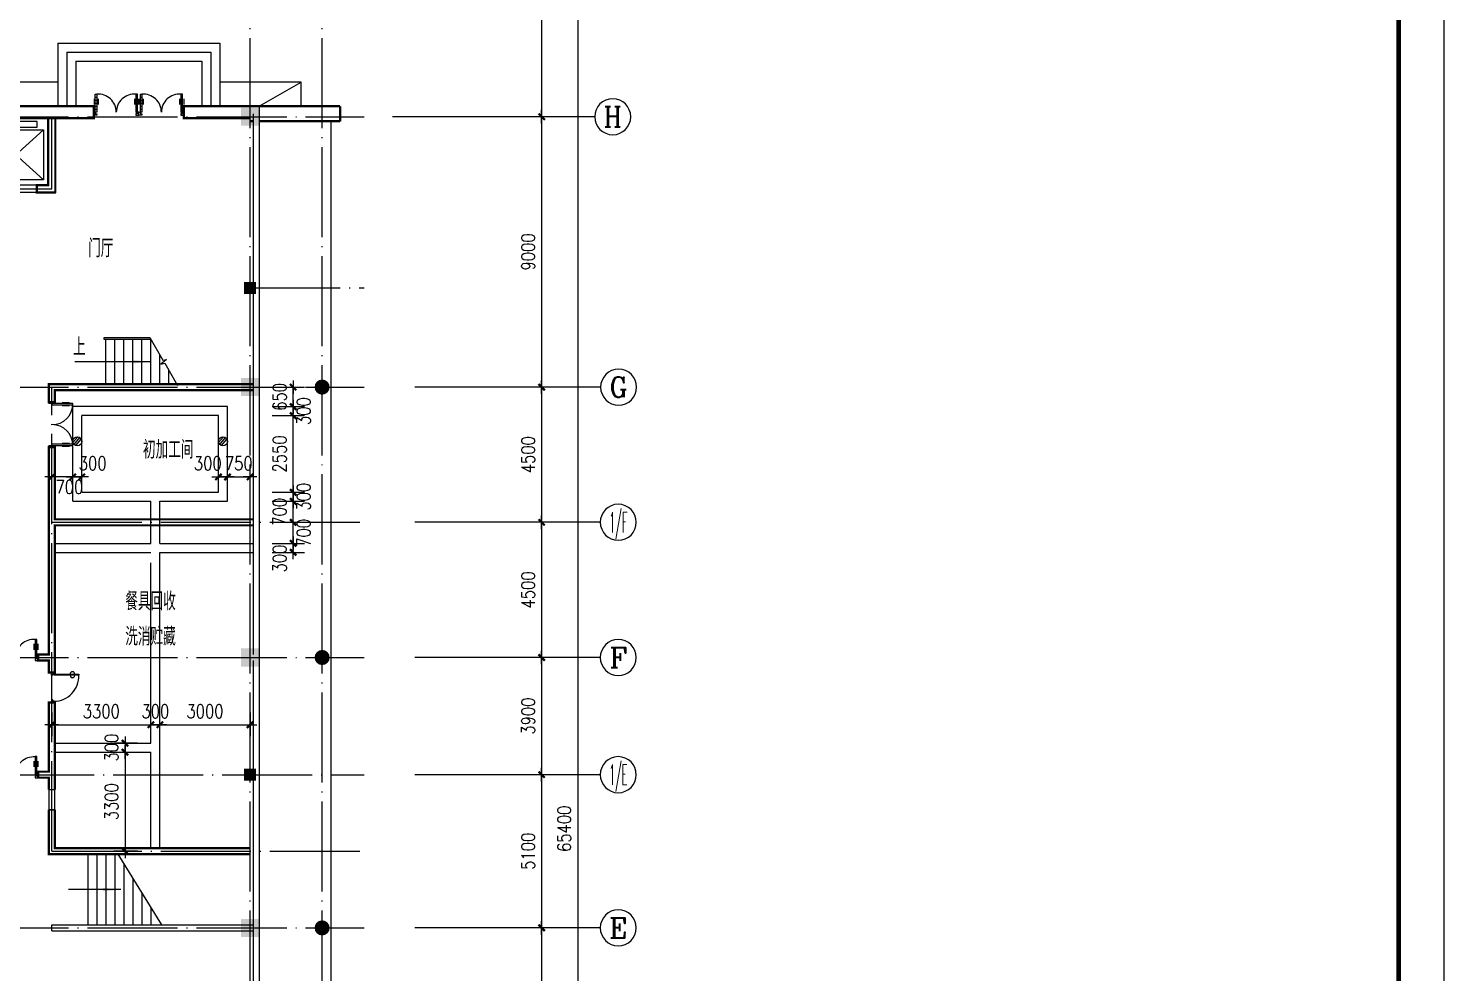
# Model space of a CAD drawing. Extents: x -55219 to 470149, y 494712 to 780039.
# Drawn here: x 23823 to 70931, y 730790 to 762224 of the extents above; entities that cross this region are included whole.
import ezdxf
from ezdxf.enums import TextEntityAlignment as Align

# ---------------------------------------------------------------- set-up
doc = ezdxf.new("R2010")
doc.units = 0
doc.header["$LTSCALE"] = 1500
doc.header["$MEASUREMENT"] = 0
for name, pattern in [('DASHED', [5.25, 4, -1.25]), ('DOTE', [2.42, 2, -0.2, 0.02, -0.2]), ('GPL3', [2, 1, 1])]:
    doc.linetypes.add(name, pattern=pattern)
doc.layers.get('0').update_dxf_attribs({"linetype": 'CONTINUOUS'})
doc.layers.get('DEFPOINTS').update_dxf_attribs({"linetype": 'CONTINUOUS'})
for name, color, linetype in [('AXIS', 3, 'CONTINUOUS'), ('AXIS_TEXT', 7, 'CONTINUOUS'), ('COLUMN', 7, 'CONTINUOUS'), ('DOTE', 1, 'DOTE'), ('JPXPP', 6, 'DASHED'), ('LVTRY', 6, 'CONTINUOUS'), ('MC', 4, 'CONTINUOUS'), ('PUB_DIM', 3, 'CONTINUOUS'), ('PUB_TEXT', 7, 'CONTINUOUS'), ('PUB_TITLE', 4, 'CONTINUOUS'), ('PUB_WALL', 255, 'CONTINUOUS'), ('STAIR', 2, 'CONTINUOUS'), ('WALL', 255, 'CONTINUOUS'), ('WINDOW', 2, 'CONTINUOUS')]:
    doc.layers.add(name, color=color, linetype=linetype)
doc.styles.add('_HZTXT', font='txt.shx', dxfattribs={"width": 0.8, "bigfont": 'hztxt.shx'})
doc.styles.add('COMPLEX', font='COMPLEX')
doc.styles.add('DIM_FONT', font='SIMPLEX.shx', dxfattribs={"width": 0.8})
doc.styles.add('GPSXW', font='txt.shx', dxfattribs={"width": 0.8, "bigfont": 'hztxt.shx'})
doc.dimstyles.new('AXIS150', dxfattribs={"dimscale": 1.5, "dimtxt": 300, "dimasz": 1, "dimexe": 250, "dimexo": 300, "dimgap": 150, "dimtad": 1, "dimdec": 0, "dimzin": 0, "dimdsep": 46, "dimtxsty": 'DIM_FONT', "dimblk": '_DIMX', "dimcen": 0.09, "dimse1": 1, "dimse2": 1, "dimclrt": 7, "dimadec": 0, "dimazin": 0, "dimtfac": 1, "dimtdec": 0, "dimtix": 1, "dimtmove": 2, "dimatfit": 3, "dimldrblk": '_DIMX', "dimfxl": 1, "dimtolj": 1, "dimtzin": 0, "dimarcsym": 0})
doc.dimstyles.new('DIMA150', dxfattribs={"dimscale": 1.5, "dimtxt": 300, "dimasz": 1, "dimexe": 250, "dimexo": 300, "dimgap": 150, "dimtad": 1, "dimdec": 0, "dimzin": 0, "dimdsep": 46, "dimtxsty": 'DIM_FONT', "dimblk": '_DIMX', "dimcen": 0.09, "dimse1": 1, "dimclrt": 7, "dimadec": 0, "dimazin": 0, "dimtfac": 1, "dimtdec": 0, "dimtix": 1, "dimtmove": 2, "dimatfit": 3, "dimldrblk": '_DIMX', "dimfxl": 1, "dimtolj": 1, "dimtzin": 0, "dimarcsym": 0})
doc.dimstyles.new('DIMB150', dxfattribs={"dimscale": 1.5, "dimtxt": 300, "dimasz": 1, "dimexe": 250, "dimexo": 300, "dimgap": 150, "dimtad": 1, "dimdec": 0, "dimzin": 0, "dimdsep": 46, "dimtxsty": 'DIM_FONT', "dimblk": '_DIMX', "dimcen": 0.09, "dimse2": 1, "dimclrt": 7, "dimadec": 0, "dimazin": 0, "dimtfac": 1, "dimtdec": 0, "dimtix": 1, "dimtmove": 2, "dimatfit": 3, "dimldrblk": '_DIMX', "dimfxl": 1, "dimtolj": 1, "dimtzin": 0, "dimarcsym": 0})
doc.dimstyles.new('DIMN150', dxfattribs={"dimscale": 1.5, "dimtxt": 300, "dimasz": 1, "dimexe": 250, "dimexo": 300, "dimgap": 150, "dimtad": 1, "dimdec": 0, "dimzin": 0, "dimdsep": 46, "dimtxsty": 'DIM_FONT', "dimblk": '_DIMX', "dimcen": 0.09, "dimclrt": 7, "dimadec": 0, "dimazin": 0, "dimtfac": 1, "dimtdec": 0, "dimtix": 1, "dimtmove": 2, "dimatfit": 3, "dimldrblk": '_DIMX', "dimfxl": 1, "dimtolj": 1, "dimtzin": 0, "dimarcsym": 0})

# ---------------------------------------------------------------- blocks, each defined once
blk = doc.blocks.new('M_A21OEG')
for p, q in [((-0.467, 0), (-0.467, 0.4)), ((-0.467, 0), (-0.467, 0.4)), ((-0.467, 0.4), (-0.433, 0.4)), ((-0.467, 0), (-0.467, 0.4)), ((-0.467, 0.333), (-0.433, 0.333)), ((-0.433, 0.4), (-0.433, 0)), ((-0.433, 0.4), (-0.433, 0)), ((0.433, 0.4), (0.433, 0)), ((0.467, 0.4), (0.433, 0.4)), ((0.467, 0.333), (0.433, 0.333)), ((0.467, 0), (0.467, 0.4)), ((-0.5, 0), (-0.467, 0)), ((-0.5, -0.067), (-0.5, 0)), ((-0.5, -0.067), (-0.5, 0)), ((-0.495, 0.3), (-0.495, 0.172)), ((-0.467, 0.267), (-0.433, 0.267)), ((-0.467, 0.2), (-0.433, 0.2)), ((-0.467, 0.133), (-0.433, 0.133)), ((-0.467, 0.067), (-0.433, 0.067)), ((-0.467, 0), (-0.467, -0.033)), ((-0.433, 0), (-0.467, 0)), ((-0.433, 0), (-0.467, 0)), ((-0.467, 0), (-0.467, -0.033)), ((-0.433, 0), (-0.467, 0)), ((-0.405, 0.3), (-0.405, 0.172)), ((0.405, 0.3), (0.405, 0.172)), ((0.467, 0.267), (0.433, 0.267)), ((0.467, 0.2), (0.433, 0.2)), ((0.467, 0.133), (0.433, 0.133)), ((0.467, 0.067), (0.433, 0.067)), ((0.433, 0), (0.467, 0)), ((0.467, 0), (0.467, -0.033)), ((0.5, 0), (0.467, 0)), ((0.495, 0.3), (0.495, 0.172)), ((0.5, -0.067), (0.5, 0)), ((-0.433, -0.067), (-0.5, -0.067)), ((-0.467, -0.033), (-0.433, -0.033)), ((-0.433, -0.033), (-0.433, -0.067)), ((0.467, -0.033), (0.433, -0.033)), ((0.433, -0.033), (0.433, -0.067)), ((0.433, -0.067), (0.5, -0.067))]:
    blk.add_line(p, q)
for centre, start, end in [((-0.4, 0.001), 359.8007, 94.7805), ((0.4, 0.001), 85.2195, 180.1993)]:
    blk.add_arc(centre, 0.4, start, end)
blk = doc.blocks.new('_FZH')
blk.add_solid([(0.5, 0.5), (0.5, -0.5), (-0.5, 0.5), (-0.5, -0.5)])
blk = doc.blocks.new('_YZH')
for points in [[(-0.466, 0.193), (0.5, 0), (-0.5, 0), (-0.466, -0.193)], [(-0.193, 0.466), (0.5, 0), (-0.357, 0.357), (-0.466, 0.193)], [(0.193, 0.466), (0.5, 0), (0, 0.505), (-0.193, 0.466)], [(0.466, 0.193), (0.5, 0), (0.357, 0.357), (0.193, 0.466)], [(-0.466, -0.193), (0.5, 0), (-0.357, -0.357), (-0.193, -0.466)], [(-0.193, -0.466), (0.5, 0), (0, -0.505), (0.193, -0.466)], [(0.193, -0.466), (0.5, 0), (0.357, -0.357), (0.466, -0.193)]]:
    blk.add_solid(points)
blk = doc.blocks.new('M_A20TUI')
for p, q in [((-0.483, 0.396), (-0.483, 0.235)), ((-0.467, 0.471), (-0.467, -0.062)), ((-0.433, 0.47), (-0.433, 0.004)), ((-0.417, 0.396), (-0.417, 0.235)), ((0.417, 0.396), (0.417, 0.235)), ((0.433, 0.47), (0.433, 0.004)), ((0.467, 0.471), (0.467, -0.062)), ((0.483, 0.396), (0.483, 0.235)), ((-0.5, 0.004), (-0.433, 0.004)), ((-0.5, 0.004), (-0.5, -0.062)), ((0.5, 0.004), (0.433, 0.004)), ((0.5, 0.004), (0.5, -0.062)), ((-0.5, -0.062), (-0.467, -0.062)), ((0.5, -0.062), (0.467, -0.062))]:
    blk.add_line(p, q)
for centre, start, end in [((-0.467, 0.004), 0, 90), ((0.467, 0.004), 90, 180)]:
    blk.add_arc(centre, 0.467, start, end)
blk = doc.blocks.new('_ARROW')
blk.add_solid([(0, 0), (-1, 0.1), (-1, -0.1)])
blk = doc.blocks.new('_DIMX')
blk.add_line((-150, 0), (150, 0))
at = {"const_width": 50}
blk.add_lwpolyline([(-70, -70), (70, 70)], dxfattribs=at)
blk = doc.blocks.new('*D989')
at = {"color": 0, "linetype": 'ByBlock'}
blk.add_line((40909, 750280), (40909, 745783), dxfattribs=at)
at = {"layer": 'DEFPOINTS', "color": 0, "linetype": 'ByBlock'}
for p in [(36688, 750281), (36688, 745781), (40909, 745781)]:
    blk.add_point(p, dxfattribs=at)
at = {"color": 0, "linetype": 'ByBlock', "xscale": 1.5, "yscale": 1.5, "zscale": 1.5}
for p, rotation in [((40909, 750281), 90), ((40909, 745781), 270)]:
    blk.add_blockref('_DIMX', p, dxfattribs=dict(at, rotation=rotation))
at = {"color": 7, "linetype": 'ByBlock', "insert": (40459, 748031), "char_height": 450, "attachment_point": 5, "rotation": 90, "style": 'DIM_FONT'}
blk.add_mtext('\\A1;4500', dxfattribs=at)
blk = doc.blocks.new('*D988')
at = {"color": 0, "linetype": 'ByBlock'}
blk.add_line((40909, 745780), (40909, 741283), dxfattribs=at)
at = {"layer": 'DEFPOINTS', "color": 0, "linetype": 'ByBlock'}
for p in [(36688, 745781), (36688, 741281), (40909, 741281)]:
    blk.add_point(p, dxfattribs=at)
at = {"color": 0, "linetype": 'ByBlock', "xscale": 1.5, "yscale": 1.5, "zscale": 1.5}
for p, rotation in [((40909, 745781), 90), ((40909, 741281), 270)]:
    blk.add_blockref('_DIMX', p, dxfattribs=dict(at, rotation=rotation))
at = {"color": 7, "linetype": 'ByBlock', "insert": (40459, 743531), "char_height": 450, "attachment_point": 5, "rotation": 90, "style": 'DIM_FONT'}
blk.add_mtext('\\A1;4500', dxfattribs=at)
blk = doc.blocks.new('_AXISO')
blk.add_circle((0, 0), 0.5)
at = {"layer": 'AXIS_TEXT', "style": 'COMPLEX', "width": 1.041667}
blk.add_attdef('A', text='', height=0.56, dxfattribs=at).set_placement((-0.25, -0.28), (0.25, -0.28), align=Align.FIT)
blk = doc.blocks.new('*D987')
at = {"color": 0, "linetype": 'ByBlock'}
blk.add_line((40909, 737380), (40909, 732283), dxfattribs=at)
at = {"layer": 'DEFPOINTS', "color": 0, "linetype": 'ByBlock'}
for p in [(36688, 737381), (36688, 732281), (40909, 732281)]:
    blk.add_point(p, dxfattribs=at)
at = {"color": 0, "linetype": 'ByBlock', "xscale": 1.5, "yscale": 1.5, "zscale": 1.5}
for p, rotation in [((40909, 737381), 90), ((40909, 732281), 270)]:
    blk.add_blockref('_DIMX', p, dxfattribs=dict(at, rotation=rotation))
at = {"color": 7, "linetype": 'ByBlock', "insert": (40459, 734831), "char_height": 450, "attachment_point": 5, "rotation": 90, "style": 'DIM_FONT'}
blk.add_mtext('\\A1;5100', dxfattribs=at)
blk = doc.blocks.new('*D984')
at = {"color": 0, "linetype": 'ByBlock'}
blk.add_line((42109, 768280), (42109, 702883), dxfattribs=at)
at = {"layer": 'DEFPOINTS', "color": 0, "linetype": 'ByBlock'}
for p in [(36688, 768281), (36688, 702881), (42109, 702881)]:
    blk.add_point(p, dxfattribs=at)
at = {"color": 0, "linetype": 'ByBlock', "xscale": 1.5, "yscale": 1.5, "zscale": 1.5}
for p, rotation in [((42109, 768281), 90), ((42109, 702881), 270)]:
    blk.add_blockref('_DIMX', p, dxfattribs=dict(at, rotation=rotation))
at = {"color": 7, "linetype": 'ByBlock', "insert": (41659, 735581), "char_height": 450, "attachment_point": 5, "rotation": 90, "style": 'DIM_FONT'}
blk.add_mtext('\\A1;65400', dxfattribs=at)
blk = doc.blocks.new('*D982')
at = {"color": 0, "linetype": 'ByBlock'}
blk.add_line((40909, 732280), (40909, 723283), dxfattribs=at)
at = {"layer": 'DEFPOINTS', "color": 0, "linetype": 'ByBlock'}
for p in [(36688, 732281), (36688, 723281), (40909, 723281)]:
    blk.add_point(p, dxfattribs=at)
at = {"color": 0, "linetype": 'ByBlock', "xscale": 1.5, "yscale": 1.5, "zscale": 1.5}
for p, rotation in [((40909, 732281), 90), ((40909, 723281), 270)]:
    blk.add_blockref('_DIMX', p, dxfattribs=dict(at, rotation=rotation))
at = {"color": 7, "linetype": 'ByBlock', "insert": (40459, 727781), "char_height": 450, "attachment_point": 5, "rotation": 90, "style": 'DIM_FONT'}
blk.add_mtext('\\A1;9000', dxfattribs=at)
blk = doc.blocks.new('*D981')
at = {"color": 0, "linetype": 'ByBlock'}
blk.add_line((40909, 741280), (40909, 737383), dxfattribs=at)
at = {"layer": 'DEFPOINTS', "color": 0, "linetype": 'ByBlock'}
for p in [(36688, 741281), (36688, 737381), (40909, 737381)]:
    blk.add_point(p, dxfattribs=at)
at = {"color": 0, "linetype": 'ByBlock', "xscale": 1.5, "yscale": 1.5, "zscale": 1.5}
for p, rotation in [((40909, 741281), 90), ((40909, 737381), 270)]:
    blk.add_blockref('_DIMX', p, dxfattribs=dict(at, rotation=rotation))
at = {"color": 7, "linetype": 'ByBlock', "insert": (40459, 739331), "char_height": 450, "attachment_point": 5, "rotation": 90, "style": 'DIM_FONT'}
blk.add_mtext('\\A1;3900', dxfattribs=at)
blk = doc.blocks.new('*D980')
at = {"color": 0, "linetype": 'ByBlock'}
blk.add_line((40909, 768280), (40909, 759283), dxfattribs=at)
at = {"layer": 'DEFPOINTS', "color": 0, "linetype": 'ByBlock'}
for p in [(36873, 768281), (36132, 759281), (40909, 759281)]:
    blk.add_point(p, dxfattribs=at)
at = {"color": 0, "linetype": 'ByBlock', "xscale": 1.5, "yscale": 1.5, "zscale": 1.5}
for p, rotation in [((40909, 768281), 90), ((40909, 759281), 270)]:
    blk.add_blockref('_DIMX', p, dxfattribs=dict(at, rotation=rotation))
at = {"color": 7, "linetype": 'ByBlock', "insert": (40459, 763781), "char_height": 450, "attachment_point": 5, "rotation": 90, "style": 'DIM_FONT'}
blk.add_mtext('\\A1;9000', dxfattribs=at)
blk = doc.blocks.new('*D979')
at = {"color": 0, "linetype": 'ByBlock'}
blk.add_line((40909, 759280), (40909, 750283), dxfattribs=at)
at = {"layer": 'DEFPOINTS', "color": 0, "linetype": 'ByBlock'}
for p in [(35946, 759281), (36688, 750281), (40909, 750281)]:
    blk.add_point(p, dxfattribs=at)
at = {"color": 0, "linetype": 'ByBlock', "xscale": 1.5, "yscale": 1.5, "zscale": 1.5}
for p, rotation in [((40909, 759281), 90), ((40909, 750281), 270)]:
    blk.add_blockref('_DIMX', p, dxfattribs=dict(at, rotation=rotation))
at = {"color": 7, "linetype": 'ByBlock', "insert": (40459, 754781), "char_height": 450, "attachment_point": 5, "rotation": 90, "style": 'DIM_FONT'}
blk.add_mtext('\\A1;9000', dxfattribs=at)
blk = doc.blocks.new('M_A22TIB')
for p, q in [((-0.449, 0.076), (-0.449, 0.898)), ((-0.449, 0.898), (-0.408, 0.898)), ((-0.408, 0.898), (-0.408, 0.076)), ((-0.49, 0.076), (-0.449, 0.076)), ((-0.49, -0.006), (-0.49, 0.076)), ((-0.449, 0.076), (-0.449, 0.035)), ((-0.408, 0.076), (-0.449, 0.076)), ((-0.449, 0.035), (-0.408, 0.035)), ((-0.408, 0.035), (-0.408, -0.006)), ((0.455, 0.035), (0.414, 0.035)), ((0.414, 0.035), (0.414, -0.006)), ((0.496, 0.076), (0.455, 0.076)), ((0.455, 0.076), (0.455, 0.035)), ((0.496, -0.006), (0.496, 0.076)), ((-0.408, -0.006), (-0.49, -0.006)), ((-0.49, -0.006), (-0.49, -0.006)), ((0.414, -0.006), (0.496, -0.006)), ((0.496, -0.006), (0.496, -0.006))]:
    blk.add_line(p, q)
for centre, radius, start, end in [((-0.449, 0.689), 0.0791, 90, 270), ((-0.367, 0.077), 0.822, 359.9283, 92.866), ((-0.408, 0.689), 0.0791, 270, 90)]:
    blk.add_arc(centre, radius, start, end)
blk = doc.blocks.new('WST61')
for p, q in [((-0.48, -0.12), (0.05, 0.5)), ((-0.36, -0.35), (0.28, 0.41)), ((-0.15, -0.48), (0.44, 0.23))]:
    blk.add_line(p, q)
blk.add_circle((0, 0), 0.5)
at = {"linetype": 'GPL3', "style": 'GPSXW', "flags": 1}
for tag, p in [('SX1', (0.42, 0.04)), ('SX2', (0.39, -0.13))]:
    blk.add_attdef(tag, p, '', height=0.1, dxfattribs=at)
blk = doc.blocks.new('*D1294')
at = {"color": 0, "linetype": 'ByBlock'}
for p, q in [((24603, 739450), (24603, 738666)), ((24604, 739041), (27901, 739041))]:
    blk.add_line(p, q, dxfattribs=at)
at = {"layer": 'DEFPOINTS', "color": 0, "linetype": 'ByBlock'}
for p in [(24603, 739900), (27903, 739900), (27903, 739041)]:
    blk.add_point(p, dxfattribs=at)
at = {"color": 0, "linetype": 'ByBlock', "xscale": 1.5, "yscale": 1.5, "zscale": 1.5, "rotation": 180}
blk.add_blockref('_DIMX', (24603, 739041), dxfattribs=at)
at = {"color": 0, "linetype": 'ByBlock', "xscale": 1.5, "yscale": 1.5, "zscale": 1.5}
blk.add_blockref('_DIMX', (27903, 739041), dxfattribs=at)
at = {"color": 7, "linetype": 'ByBlock', "insert": (26253, 739491), "char_height": 450, "attachment_point": 5, "style": 'DIM_FONT'}
blk.add_mtext('\\A1;3300', dxfattribs=at)
blk = doc.blocks.new('*D1295')
at = {"color": 0, "linetype": 'ByBlock'}
for p, q in [((27901, 739041), (27900, 739041)), ((27903, 739041), (28203, 739041)), ((28204, 739041), (28206, 739041))]:
    blk.add_line(p, q, dxfattribs=at)
at = {"layer": 'DEFPOINTS', "color": 0, "linetype": 'ByBlock'}
for p in [(27903, 739900), (28203, 739900), (28203, 739041)]:
    blk.add_point(p, dxfattribs=at)
at = {"color": 0, "linetype": 'ByBlock', "xscale": 1.5, "yscale": 1.5, "zscale": 1.5}
blk.add_blockref('_DIMX', (27903, 739041), dxfattribs=at)
at = {"color": 0, "linetype": 'ByBlock', "xscale": 1.5, "yscale": 1.5, "zscale": 1.5, "rotation": 180}
blk.add_blockref('_DIMX', (28203, 739041), dxfattribs=at)
at = {"color": 7, "linetype": 'ByBlock', "insert": (28053, 739491), "char_height": 450, "attachment_point": 5, "style": 'DIM_FONT'}
blk.add_mtext('\\A1;300', dxfattribs=at)
blk = doc.blocks.new('*D1296')
at = {"color": 0, "linetype": 'ByBlock'}
for p, q in [((31203, 739450), (31203, 738666)), ((28204, 739041), (31201, 739041))]:
    blk.add_line(p, q, dxfattribs=at)
at = {"layer": 'DEFPOINTS', "color": 0, "linetype": 'ByBlock'}
for p in [(28203, 739900), (31203, 739900), (31203, 739041)]:
    blk.add_point(p, dxfattribs=at)
at = {"color": 0, "linetype": 'ByBlock', "xscale": 1.5, "yscale": 1.5, "zscale": 1.5, "rotation": 180}
blk.add_blockref('_DIMX', (28203, 739041), dxfattribs=at)
at = {"color": 0, "linetype": 'ByBlock', "xscale": 1.5, "yscale": 1.5, "zscale": 1.5}
blk.add_blockref('_DIMX', (31203, 739041), dxfattribs=at)
at = {"color": 7, "linetype": 'ByBlock', "insert": (29703, 739491), "char_height": 450, "attachment_point": 5, "style": 'DIM_FONT'}
blk.add_mtext('\\A1;3000', dxfattribs=at)
blk = doc.blocks.new('*D1297')
at = {"color": 0, "linetype": 'ByBlock'}
for p, q in [((27453, 738431), (26668, 738431)), ((27043, 738433), (27043, 738434)), ((27043, 738431), (27043, 738131)), ((27043, 738130), (27043, 738128))]:
    blk.add_line(p, q, dxfattribs=at)
at = {"layer": 'DEFPOINTS', "color": 0, "linetype": 'ByBlock'}
for p in [(27903, 738431), (27043, 738131), (27903, 738131)]:
    blk.add_point(p, dxfattribs=at)
at = {"color": 0, "linetype": 'ByBlock', "xscale": 1.5, "yscale": 1.5, "zscale": 1.5}
for p, rotation in [((27043, 738431), 270), ((27043, 738131), 90)]:
    blk.add_blockref('_DIMX', p, dxfattribs=dict(at, rotation=rotation))
at = {"color": 7, "linetype": 'ByBlock', "insert": (26593, 738281), "char_height": 450, "attachment_point": 5, "rotation": 90, "style": 'DIM_FONT'}
blk.add_mtext('\\A1;300', dxfattribs=at)
blk = doc.blocks.new('*D1298')
at = {"color": 0, "linetype": 'ByBlock'}
for p, q in [((27043, 738130), (27043, 734833)), ((27453, 734831), (26668, 734831))]:
    blk.add_line(p, q, dxfattribs=at)
at = {"layer": 'DEFPOINTS', "color": 0, "linetype": 'ByBlock'}
for p in [(27903, 738131), (27043, 734831), (27903, 734831)]:
    blk.add_point(p, dxfattribs=at)
at = {"color": 0, "linetype": 'ByBlock', "xscale": 1.5, "yscale": 1.5, "zscale": 1.5}
for p, rotation in [((27043, 738131), 90), ((27043, 734831), 270)]:
    blk.add_blockref('_DIMX', p, dxfattribs=dict(at, rotation=rotation))
at = {"color": 7, "linetype": 'ByBlock', "insert": (26593, 736481), "char_height": 450, "attachment_point": 5, "rotation": 90, "style": 'DIM_FONT'}
blk.add_mtext('\\A1;3300', dxfattribs=at)
blk = doc.blocks.new('*D1299')
at = {"color": 0, "linetype": 'ByBlock'}
for p, q in [((31942, 745081), (33012, 745081)), ((31942, 744781), (33012, 744781)), ((32637, 745083), (32637, 745084)), ((32637, 744781), (32637, 745081)), ((32637, 744781), (32637, 745081)), ((32637, 744780), (32637, 744778))]:
    blk.add_line(p, q, dxfattribs=at)
at = {"layer": 'DEFPOINTS', "color": 0, "linetype": 'ByBlock'}
for p in [(31492, 745081), (31492, 744781), (32637, 745081)]:
    blk.add_point(p, dxfattribs=at)
at = {"color": 0, "linetype": 'ByBlock', "xscale": 1.5, "yscale": 1.5, "zscale": 1.5}
for p, rotation in [((32637, 745081), 270), ((32637, 744781), 90)]:
    blk.add_blockref('_DIMX', p, dxfattribs=dict(at, rotation=rotation))
at = {"color": 7, "linetype": 'ByBlock', "insert": (32187, 744576), "char_height": 450, "attachment_point": 5, "rotation": 90, "style": 'DIM_FONT'}
blk.add_mtext('\\A1;300', dxfattribs=at)
blk = doc.blocks.new('*D1300')
at = {"color": 0, "linetype": 'ByBlock'}
for p, q in [((31942, 750281), (33012, 750281)), ((32637, 750283), (32637, 750284)), ((32637, 749631), (32637, 750281)), ((31942, 749631), (33012, 749631)), ((32637, 749630), (32637, 749628))]:
    blk.add_line(p, q, dxfattribs=at)
at = {"layer": 'DEFPOINTS', "color": 0, "linetype": 'ByBlock'}
for p in [(31492, 750281), (32637, 750281), (31492, 749631)]:
    blk.add_point(p, dxfattribs=at)
at = {"color": 0, "linetype": 'ByBlock', "xscale": 1.5, "yscale": 1.5, "zscale": 1.5}
for p, rotation in [((32637, 750281), 270), ((32637, 749631), 90)]:
    blk.add_blockref('_DIMX', p, dxfattribs=dict(at, rotation=rotation))
at = {"color": 7, "linetype": 'ByBlock', "insert": (32187, 749956), "char_height": 450, "attachment_point": 5, "rotation": 90, "style": 'DIM_FONT'}
blk.add_mtext('\\A1;650', dxfattribs=at)
blk = doc.blocks.new('*D1301')
at = {"color": 0, "linetype": 'ByBlock'}
for p, q in [((31942, 749631), (33012, 749631)), ((32637, 749633), (32637, 749634)), ((32637, 749331), (32637, 749631)), ((32637, 749331), (32637, 749631)), ((31942, 749331), (33012, 749331)), ((32637, 749330), (32637, 749328))]:
    blk.add_line(p, q, dxfattribs=at)
at = {"layer": 'DEFPOINTS', "color": 0, "linetype": 'ByBlock'}
for p in [(31492, 749631), (32637, 749631), (31492, 749331)]:
    blk.add_point(p, dxfattribs=at)
at = {"color": 0, "linetype": 'ByBlock', "xscale": 1.5, "yscale": 1.5, "zscale": 1.5}
for p, rotation in [((32637, 749631), 270), ((32637, 749331), 90)]:
    blk.add_blockref('_DIMX', p, dxfattribs=dict(at, rotation=rotation))
at = {"color": 7, "linetype": 'ByBlock', "insert": (32986, 749481), "char_height": 450, "attachment_point": 5, "rotation": 90, "style": 'DIM_FONT'}
blk.add_mtext('\\A1;300', dxfattribs=at)
blk = doc.blocks.new('*D1302')
at = {"color": 0, "linetype": 'ByBlock'}
for p, q in [((31942, 749331), (33012, 749331)), ((32637, 746783), (32637, 749330)), ((31942, 746781), (33012, 746781))]:
    blk.add_line(p, q, dxfattribs=at)
at = {"layer": 'DEFPOINTS', "color": 0, "linetype": 'ByBlock'}
for p in [(31492, 749331), (32637, 749331), (31492, 746781)]:
    blk.add_point(p, dxfattribs=at)
at = {"color": 0, "linetype": 'ByBlock', "xscale": 1.5, "yscale": 1.5, "zscale": 1.5}
for p, rotation in [((32637, 749331), 90), ((32637, 746781), 270)]:
    blk.add_blockref('_DIMX', p, dxfattribs=dict(at, rotation=rotation))
at = {"color": 7, "linetype": 'ByBlock', "insert": (32187, 748056), "char_height": 450, "attachment_point": 5, "rotation": 90, "style": 'DIM_FONT'}
blk.add_mtext('\\A1;2550', dxfattribs=at)
blk = doc.blocks.new('*D1303')
at = {"color": 0, "linetype": 'ByBlock'}
for p, q in [((31942, 746781), (33012, 746781)), ((32637, 746783), (32637, 746784)), ((32637, 746481), (32637, 746781)), ((32637, 746481), (32637, 746781)), ((31942, 746481), (33012, 746481)), ((32637, 746480), (32637, 746478))]:
    blk.add_line(p, q, dxfattribs=at)
at = {"layer": 'DEFPOINTS', "color": 0, "linetype": 'ByBlock'}
for p in [(31492, 746781), (32637, 746781), (31492, 746481)]:
    blk.add_point(p, dxfattribs=at)
at = {"color": 0, "linetype": 'ByBlock', "xscale": 1.5, "yscale": 1.5, "zscale": 1.5}
for p, rotation in [((32637, 746781), 270), ((32637, 746481), 90)]:
    blk.add_blockref('_DIMX', p, dxfattribs=dict(at, rotation=rotation))
at = {"color": 7, "linetype": 'ByBlock', "insert": (32991, 746631), "char_height": 450, "attachment_point": 5, "rotation": 90, "style": 'DIM_FONT'}
blk.add_mtext('\\A1;300', dxfattribs=at)
blk = doc.blocks.new('*D1304')
at = {"color": 0, "linetype": 'ByBlock'}
for p, q in [((31942, 746481), (33012, 746481)), ((32637, 746483), (32637, 746484)), ((32637, 745781), (32637, 746481)), ((32637, 745780), (32637, 745778))]:
    blk.add_line(p, q, dxfattribs=at)
at = {"layer": 'DEFPOINTS', "color": 0, "linetype": 'ByBlock'}
for p in [(31492, 746481), (32637, 746481), (31492, 745781)]:
    blk.add_point(p, dxfattribs=at)
at = {"color": 0, "linetype": 'ByBlock', "xscale": 1.5, "yscale": 1.5, "zscale": 1.5}
for p, rotation in [((32637, 746481), 270), ((32637, 745781), 90)]:
    blk.add_blockref('_DIMX', p, dxfattribs=dict(at, rotation=rotation))
at = {"color": 7, "linetype": 'ByBlock', "insert": (32187, 746131), "char_height": 450, "attachment_point": 5, "rotation": 90, "style": 'DIM_FONT'}
blk.add_mtext('\\A1;700', dxfattribs=at)
blk = doc.blocks.new('*D1305')
at = {"color": 0, "linetype": 'ByBlock'}
for p, q in [((32637, 745083), (32637, 745780)), ((31942, 745081), (33012, 745081))]:
    blk.add_line(p, q, dxfattribs=at)
at = {"layer": 'DEFPOINTS', "color": 0, "linetype": 'ByBlock'}
for p in [(31492, 745781), (32637, 745781), (31492, 745081)]:
    blk.add_point(p, dxfattribs=at)
at = {"color": 0, "linetype": 'ByBlock', "xscale": 1.5, "yscale": 1.5, "zscale": 1.5}
for p, rotation in [((32637, 745781), 90), ((32637, 745081), 270)]:
    blk.add_blockref('_DIMX', p, dxfattribs=dict(at, rotation=rotation))
at = {"color": 7, "linetype": 'ByBlock', "insert": (32991, 745431), "char_height": 450, "attachment_point": 5, "rotation": 90, "style": 'DIM_FONT'}
blk.add_mtext('\\A1;700', dxfattribs=at)
blk = doc.blocks.new('*D1306')
at = {"color": 0, "linetype": 'ByBlock'}
for p, q in [((25603, 747231), (25603, 747667)), ((25301, 747292), (25300, 747292)), ((25603, 747292), (25303, 747292)), ((25603, 747292), (25303, 747292)), ((25604, 747292), (25606, 747292))]:
    blk.add_line(p, q, dxfattribs=at)
at = {"layer": 'DEFPOINTS', "color": 0, "linetype": 'ByBlock'}
for p in [(25303, 747292), (25303, 746781), (25603, 746781)]:
    blk.add_point(p, dxfattribs=at)
at = {"color": 0, "linetype": 'ByBlock', "xscale": 1.5, "yscale": 1.5, "zscale": 1.5}
blk.add_blockref('_DIMX', (25303, 747292), dxfattribs=at)
at = {"color": 0, "linetype": 'ByBlock', "xscale": 1.5, "yscale": 1.5, "zscale": 1.5, "rotation": 180}
blk.add_blockref('_DIMX', (25603, 747292), dxfattribs=at)
at = {"color": 7, "linetype": 'ByBlock', "insert": (25966, 747742), "char_height": 450, "attachment_point": 5, "style": 'DIM_FONT'}
blk.add_mtext('\\A1;300', dxfattribs=at)
blk = doc.blocks.new('*D1307')
at = {"color": 0, "linetype": 'ByBlock'}
for p, q in [((30153, 747231), (30153, 747667)), ((30151, 747292), (30150, 747292)), ((30153, 747292), (30453, 747292)), ((30153, 747292), (30453, 747292)), ((30454, 747292), (30456, 747292))]:
    blk.add_line(p, q, dxfattribs=at)
at = {"layer": 'DEFPOINTS', "color": 0, "linetype": 'ByBlock'}
for p in [(30453, 747292), (30153, 746781), (30453, 746781)]:
    blk.add_point(p, dxfattribs=at)
at = {"color": 0, "linetype": 'ByBlock', "xscale": 1.5, "yscale": 1.5, "zscale": 1.5}
blk.add_blockref('_DIMX', (30153, 747292), dxfattribs=at)
at = {"color": 0, "linetype": 'ByBlock', "xscale": 1.5, "yscale": 1.5, "zscale": 1.5, "rotation": 180}
blk.add_blockref('_DIMX', (30453, 747292), dxfattribs=at)
at = {"color": 7, "linetype": 'ByBlock', "insert": (29798, 747742), "char_height": 450, "attachment_point": 5, "style": 'DIM_FONT'}
blk.add_mtext('\\A1;300', dxfattribs=at)
blk = doc.blocks.new('*D1308')
at = {"color": 0, "linetype": 'ByBlock'}
for p, q in [((31203, 747231), (31203, 747667)), ((30451, 747292), (30450, 747292)), ((30453, 747292), (31203, 747292)), ((31204, 747292), (31206, 747292))]:
    blk.add_line(p, q, dxfattribs=at)
at = {"layer": 'DEFPOINTS', "color": 0, "linetype": 'ByBlock'}
for p in [(31203, 747292), (30453, 746781), (31203, 746781)]:
    blk.add_point(p, dxfattribs=at)
at = {"color": 0, "linetype": 'ByBlock', "xscale": 1.5, "yscale": 1.5, "zscale": 1.5}
blk.add_blockref('_DIMX', (30453, 747292), dxfattribs=at)
at = {"color": 0, "linetype": 'ByBlock', "xscale": 1.5, "yscale": 1.5, "zscale": 1.5, "rotation": 180}
blk.add_blockref('_DIMX', (31203, 747292), dxfattribs=at)
at = {"color": 7, "linetype": 'ByBlock', "insert": (30828, 747742), "char_height": 450, "attachment_point": 5, "style": 'DIM_FONT'}
blk.add_mtext('\\A1;750', dxfattribs=at)
blk = doc.blocks.new('*D1309')
at = {"color": 0, "linetype": 'ByBlock'}
for p, q in [((24603, 747231), (24603, 747667)), ((25301, 747292), (24604, 747292))]:
    blk.add_line(p, q, dxfattribs=at)
at = {"layer": 'DEFPOINTS', "color": 0, "linetype": 'ByBlock'}
for p in [(24603, 747292), (24603, 746781), (25303, 746781)]:
    blk.add_point(p, dxfattribs=at)
at = {"color": 0, "linetype": 'ByBlock', "xscale": 1.5, "yscale": 1.5, "zscale": 1.5, "rotation": 180}
blk.add_blockref('_DIMX', (24603, 747292), dxfattribs=at)
at = {"color": 0, "linetype": 'ByBlock', "xscale": 1.5, "yscale": 1.5, "zscale": 1.5}
blk.add_blockref('_DIMX', (25303, 747292), dxfattribs=at)
at = {"color": 7, "linetype": 'ByBlock', "insert": (25192, 746960), "char_height": 450, "attachment_point": 5, "style": 'DIM_FONT'}
blk.add_mtext('\\A1;700', dxfattribs=at)

msp = doc.modelspace()

# ---------------------------------------------------------------- linework, layer by layer
at = {"const_width": 75}
msp.add_lwpolyline([(34202.5, 759131.4), (34202.5, 759631.4)], dxfattribs=at)
at = {"layer": 'AXIS'}
for p, q in [((42673.9, 759281.4), (35946.2, 759281.4)), ((42859.4, 750281.4), (36688, 750281.4)), ((42859.4, 745781.4), (36688, 745781.4)), ((42859.4, 741281.4), (36688, 741281.4)), ((42859.4, 737381.4), (36688, 737381.4)), ((42859.4, 732281.4), (36688, 732281.4))]:
    msp.add_line(p, q, dxfattribs=at)
at = {"layer": 'DOTE'}
for p, q in [((31202.8, 700819.4), (31202.8, 771056.2)), ((33602.5, 700819.4), (33602.5, 771056.2)), ((-39547.2, 759281.4), (35005.6, 759281.4)), ((24602.8, 756881.4), (24602.8, 759281.4)), ((22202.8, 756881.4), (24602.8, 756881.4)), ((31202.8, 753581.4), (35005.6, 753581.4)), ((-39547.2, 750281.4), (35005.6, 750281.4)), ((24602.8, 734831.4), (24602.8, 750281.4)), ((24602.8, 745781.4), (35005.6, 745781.4)), ((-39547.2, 741281.4), (35005.6, 741281.4)), ((-20547.2, 737381.4), (35005.6, 737381.4)), ((24602.8, 734831.4), (35005.6, 734831.4)), ((-39547.2, 732281.4), (35005.6, 732281.4))]:
    msp.add_line(p, q, dxfattribs=at)
at = {"layer": 'JPXPP', "color": 4}
for p, q in [((25302.8, 746481.4), (25302.8, 749631.4)), ((30452.8, 749631.4), (25302.8, 749631.4)), ((30452.8, 746481.4), (30452.8, 749631.4)), ((25602.8, 746781.4), (25602.8, 749331.4)), ((30152.8, 749331.4), (25602.8, 749331.4)), ((30152.8, 746781.4), (30152.8, 749331.4)), ((25602.8, 746781.4), (30152.8, 746781.4)), ((25302.8, 746481.4), (27902.8, 746481.4)), ((27902.8, 745081.4), (27902.8, 746481.4)), ((28202.8, 745081.4), (28202.8, 746481.4)), ((28202.8, 746481.4), (30452.8, 746481.4)), ((24702.8, 745081.4), (27902.8, 745081.4)), ((24702.8, 744781.4), (27902.8, 744781.4)), ((27902.8, 738431.4), (27902.8, 744781.4)), ((28202.8, 745081.4), (31302.8, 745081.4)), ((28202.8, 744781.4), (31302.8, 744781.4)), ((24702.8, 738431.4), (27902.8, 738431.4)), ((24702.8, 738131.4), (27902.8, 738131.4)), ((27902.8, 734931.4), (27902.8, 738131.4))]:
    msp.add_line(p, q, dxfattribs=at)
at = {"layer": 'LVTRY'}
for p, q in [((24802.8, 760431.4), (23353.3, 760431.4)), ((32902.8, 760431.4), (30202.8, 760431.4)), ((31502.8, 759631.4), (32902.8, 760431.4)), ((32902.8, 759631.4), (32902.8, 760431.4)), ((24333.7, 758847.3), (22482.1, 757179.7)), ((24333.7, 757179.7), (22482.1, 758847.3)), ((26802.8, 734731.4), (28251.8, 732381.4)), ((24602.8, 732181.4), (24602.8, 732381.4)), ((24602.8, 732381.4), (31302.8, 732381.4)), ((24602.8, 732181.4), (31302.8, 732181.4))]:
    msp.add_line(p, q, dxfattribs=at)
for points in [[(22699.8, 759126), (22699.8, 758936.1), (24113.7, 758936.1), (24113.7, 759126)], [(22482.1, 757179.7), (22482.1, 758847.3), (24333.7, 758847.3), (24333.7, 757179.7)]]:
    msp.add_lwpolyline(points, close=True, dxfattribs=at)
at = {"layer": 'LVTRY', "const_width": 50}
for points in [[(24502.8, 736881.4), (24702.8, 736881.4)], [(24702.8, 736211.4), (24502.8, 736211.4)]]:
    msp.add_lwpolyline(points, dxfattribs=at)
at = {"layer": 'MC', "linetype": 'Continuous'}
for p, q in [((24103.2, 757001.4), (22703.2, 757001.4)), ((24103.2, 756761.4), (22703.2, 756761.4))]:
    msp.add_line(p, q, dxfattribs=at)
at = {"layer": 'PUB_DIM'}
for points in [[(27902.8, 751126.4), (25369.6, 751126.4)], [(26905.5, 733554), (25159, 733554)]]:
    msp.add_lwpolyline(points, dxfattribs=at)
at = {"layer": 'PUB_TITLE'}
msp.add_lwpolyline([(-55219.4, 690938.8), (-55219.4, 780038.8), (70930.6, 780038.8), (70930.6, 690938.8)], close=True, dxfattribs=at)
at = {"layer": 'PUB_TITLE', "const_width": 150}
msp.add_lwpolyline([(-51469.4, 692438.8), (69430.6, 692438.8), (69430.6, 778538.8), (-51469.4, 778538.8)], close=True, dxfattribs=at)
at = {"layer": 'PUB_WALL', "const_width": 75}
for points in [[(22552.8, 759631.4), (26002.8, 759631.4), (26002.8, 759231.4), (24722.8, 759231.4), (22102.8, 759231.4)], [(29002.8, 759631.4), (31702.8, 759631.4), (34202.5, 759631.4)], [(33670.5, 759631.4), (31702.8, 759631.4), (29002.8, 759631.4), (29002.8, 759231.4), (29859.2, 759231.4)], [(22342.8, 759231.4), (24482.8, 759231.4), (24482.8, 757001.4), (24103.2, 757001.4), (24103.2, 756761.4), (24722.3, 756761.4), (24722.8, 756761.9), (24722.8, 759231.4)], [(29002.8, 759231.4), (31202.8, 759231.4)], [(31202.8, 759131.4), (31302.8, 759131.4)], [(31502.8, 759131.4), (34202.5, 759131.4)], [(31502.8, 759131.4), (33670.5, 759131.4)], [(31302.8, 750181.4), (24702.8, 750181.4), (24702.8, 749781.4), (24502.8, 749781.4), (24502.8, 750381.4), (31302.8, 750381.4)], [(26988.6, 745881.4), (24702.8, 745881.4), (24702.8, 748281.4), (24502.8, 748281.4), (24502.8, 741381.4), (24152.8, 741381.4), (24152.8, 741181.4), (24502.8, 741181.4), (24502.8, 740781.4), (24702.8, 740781.4), (24702.8, 741281.4)], [(24702.8, 741281.4), (24702.8, 745681.4), (26988.6, 745681.4)], [(26602.8, 745881.4), (31302.8, 745881.4)], [(31302.8, 745681.4), (26602.8, 745681.4)], [(24702.8, 736881.4), (24702.8, 739781.4), (24502.8, 739781.4), (24502.8, 737481.4), (24152.8, 737481.4), (24152.8, 737281.4), (24502.8, 737281.4), (24502.8, 736881.4)], [(24502.8, 736211.4), (24502.8, 734731.4), (31202.8, 734731.4)], [(31202.8, 734931.4), (24702.8, 734931.4), (24702.8, 736211.4)]]:
    msp.add_lwpolyline(points, dxfattribs=at)
at = {"layer": 'STAIR'}
for p, q in [((33902.5, 718813), (33902.5, 759131.4)), ((26342.8, 751871.4), (26342.8, 751931.4)), ((26342.8, 751931.4), (27868.1, 751931.4)), ((27902.8, 751871.4), (26342.8, 751871.4)), ((26402.8, 750381.4), (26402.8, 751871.4)), ((26702.8, 750381.4), (26702.8, 751871.4)), ((27002.8, 750381.4), (27002.8, 751871.4)), ((27302.8, 750381.4), (27302.8, 751871.4)), ((27602.8, 750381.4), (27602.8, 751871.4)), ((27868.1, 751931.4), (28302.9, 751178.3)), ((27902.8, 750381.4), (27902.8, 751871.4)), ((28202.8, 750381.4), (28202.8, 751351.8)), ((28426.8, 751203.7), (28239, 751049.1)), ((28239, 751049.1), (28362.9, 751074.4)), ((28302.9, 751178.3), (28426.8, 751203.7)), ((28362.9, 751074.4), (28788, 750338.1)), ((28502.8, 750381.4), (28502.8, 750832.1)), ((28202.8, 734931.4), (28202.8, 744781.4)), ((25802.8, 734731.4), (25802.8, 732381.4)), ((26102.8, 734731.4), (26102.8, 732381.4)), ((26402.8, 734731.4), (26402.8, 732381.4)), ((26702.8, 734731.4), (26702.8, 732381.4)), ((27002.8, 734407), (27002.8, 732381.4)), ((27302.8, 733920.5), (27302.8, 732381.4)), ((27602.8, 733433.9), (27602.8, 732381.4)), ((27902.8, 732947.4), (27902.8, 732381.4))]:
    msp.add_line(p, q, dxfattribs=at)
at = {"layer": 'WALL'}
for p, q in [((22552.8, 759631.4), (26002.8, 759631.4)), ((26002.8, 759631.4), (26002.8, 759231.4)), ((29002.8, 759631.4), (31702.8, 759631.4)), ((29002.8, 759631.4), (31702.8, 759631.4)), ((29002.8, 759631.4), (29002.8, 759231.4)), ((31702.8, 759631.4), (34202.5, 759631.4)), ((31702.8, 759631.4), (33670.5, 759631.4)), ((22102.8, 759231.4), (24722.8, 759231.4)), ((22342.8, 759231.4), (24482.8, 759231.4)), ((24722.8, 759231.4), (26002.8, 759231.4)), ((29002.8, 759231.4), (29859.2, 759231.4)), ((29002.8, 759231.4), (29859.2, 759231.4)), ((31502.8, 759131.4), (34202.5, 759131.4)), ((31502.8, 759131.4), (33670.5, 759131.4)), ((24482.8, 757001.4), (24103.2, 757001.4)), ((24722.3, 756761.4), (24103.2, 756761.4)), ((24722.3, 756761.4), (24722.8, 756761.9)), ((31302.8, 750381.4), (24502.8, 750381.4)), ((24502.8, 749781.4), (24502.8, 750381.4)), ((31302.8, 750181.4), (24702.8, 750181.4)), ((24702.8, 749781.4), (24702.8, 750181.4)), ((24702.8, 749781.4), (24502.8, 749781.4)), ((24702.8, 748281.4), (24502.8, 748281.4)), ((24502.8, 741381.4), (24502.8, 748281.4)), ((24702.8, 745881.4), (24702.8, 748281.4)), ((24702.8, 745881.4), (26988.6, 745881.4)), ((26602.8, 745881.4), (31302.8, 745881.4)), ((24702.8, 745681.4), (26988.6, 745681.4)), ((24702.8, 745681.4), (24702.8, 741381.4)), ((26602.8, 745681.4), (31302.8, 745681.4)), ((24152.8, 741381.4), (24502.8, 741381.4)), ((24152.8, 741381.4), (24152.8, 741181.4)), ((24152.8, 741181.4), (24502.8, 741181.4)), ((24502.8, 740781.4), (24502.8, 741181.4)), ((24702.8, 741181.4), (24702.8, 740781.4)), ((24702.8, 740781.4), (24502.8, 740781.4)), ((24502.8, 737481.4), (24502.8, 739781.4)), ((24702.8, 739781.4), (24502.8, 739781.4)), ((24702.8, 734931.4), (24702.8, 739781.4)), ((24152.8, 737481.4), (24502.8, 737481.4)), ((24152.8, 737481.4), (24152.8, 737281.4)), ((24152.8, 737281.4), (24502.8, 737281.4)), ((24502.8, 737281.4), (24502.8, 734731.4)), ((24702.8, 734931.4), (31202.8, 734931.4)), ((24502.8, 734731.4), (31202.8, 734731.4))]:
    msp.add_line(p, q, dxfattribs=at)
at = {"layer": 'WALL', "linetype": 'Continuous'}
for p, q in [((24482.8, 759231.4), (24482.8, 757001.4)), ((24722.8, 759231.4), (24722.8, 756761.9)), ((24103.2, 757001.4), (24103.2, 756761.4))]:
    msp.add_line(p, q, dxfattribs=at)
at = {"layer": 'WINDOW'}
for p, q in [((24802.8, 761731.6), (24802.8, 759631.4)), ((24802.8, 761731.6), (30202.8, 761731.6)), ((30202.8, 761731.6), (30202.8, 759631.4)), ((25102.8, 761431.6), (25102.8, 759631.4)), ((25102.8, 761431.6), (29902.8, 761431.6)), ((29902.8, 761431.6), (29902.8, 759631.4)), ((25402.8, 761131.6), (25402.8, 759631.4)), ((25402.8, 761131.6), (29602.8, 761131.6)), ((29602.8, 761131.6), (29602.8, 759631.4)), ((31302.8, 759381.4), (31302.8, 756881.4)), ((31302.8, 759381.4), (31302.8, 752681.4)), ((31502.8, 759631.4), (31502.8, 756881.4)), ((31502.8, 759381.4), (31502.8, 752681.4)), ((31302.8, 752681.4), (31302.8, 745881.4)), ((31502.8, 752681.4), (31502.8, 720198.5)), ((31302.8, 745881.4), (31302.8, 741381.4)), ((31302.8, 741181.4), (31302.8, 737481.4)), ((31302.8, 737281.4), (31302.8, 720281.4))]:
    msp.add_line(p, q, dxfattribs=at)

# ---------------------------------------------------------------- block references
at = {"xscale": 300, "yscale": 300, "zscale": 300}
for p in [(25452.8, 748476.4), (30302.8, 748476.4)]:
    msp.add_blockref('WST61', p, dxfattribs=at)
at = {"layer": 'AXIS'}
ref = msp.add_blockref('_AXISO', (43273.9, 759281.4), dxfattribs=dict(at, xscale=-1200, yscale=1200, zscale=1200))
ref.add_attrib('A', 'H', dxfattribs={"layer": 'AXIS_TEXT', "height": 672, "style": 'COMPLEX', "width": 0.9375}).set_placement((42973.9, 758945.4), (43573.9, 758945.4), align=Align.FIT)
ref = msp.add_blockref('_AXISO', (43471, 750281.4), dxfattribs=dict(at, xscale=-1200, yscale=1200, zscale=1200))
ref.add_attrib('A', 'G', dxfattribs={"layer": 'AXIS_TEXT', "height": 672, "style": 'COMPLEX', "width": 1.041667}).set_placement((43171, 749945.4), (43771, 749945.4), align=Align.FIT)
ref = msp.add_blockref('_AXISO', (43459.4, 745781.4), dxfattribs=dict(at, xscale=-1200, yscale=1200, zscale=1200))
ref.add_attrib('A', '1/F', dxfattribs={"layer": 'AXIS_TEXT', "height": 672, "rotation": 360, "style": 'COMPLEX', "width": 0.353774}).set_placement((43159.4, 745445.4), (43759.4, 745445.4), align=Align.FIT)
ref = msp.add_blockref('_AXISO', (43459.4, 741281.4), dxfattribs=dict(at, xscale=-1200, yscale=1200, zscale=1200))
ref.add_attrib('A', 'F', dxfattribs={"layer": 'AXIS_TEXT', "height": 672, "style": 'COMPLEX', "width": 1.171875}).set_placement((43159.4, 740945.4), (43759.4, 740945.4), align=Align.FIT)
ref = msp.add_blockref('_AXISO', (43459.4, 737381.4), dxfattribs=dict(at, xscale=-1200, yscale=1200, zscale=1200))
ref.add_attrib('A', '1/E', dxfattribs={"layer": 'AXIS_TEXT', "height": 672, "style": 'COMPLEX', "width": 0.353774}).set_placement((43159.4, 737045.4), (43759.4, 737045.4), align=Align.FIT)
ref = msp.add_blockref('_AXISO', (43459.4, 732281.4), dxfattribs=dict(at, xscale=-1200, yscale=1200, zscale=1200))
ref.add_attrib('A', 'E', dxfattribs={"layer": 'AXIS_TEXT', "height": 672, "style": 'COMPLEX', "width": 1.171875}).set_placement((43159.4, 731945.4), (43759.4, 731945.4), align=Align.FIT)
at = {"layer": 'COLUMN'}
for name, p, xscale, yscale, zscale in [('_FZH', (31202.8, 759281.4), 600, 600, 600), ('_FZH', (31202.8, 759281.4), 600, 600, 600), ('_FZH', (31202.8, 753581.4), 400, 400, 400), ('_FZH', (31202.8, 750281.4), 600, 600, 600), ('_YZH', (33602.5, 750281.4), 500, 500, 500), ('_FZH', (31202.8, 741281.4), 600, 600, 600), ('_YZH', (33602.5, 741281.4), 500, 500, 500), ('_FZH', (31202.8, 737381.4), 400, 400, 400), ('_FZH', (31202.8, 732281.4), 600, 600, 600), ('_YZH', (33602.5, 732281.4), 500, 500, 500)]:
    msp.add_blockref(name, p, dxfattribs=dict(at, xscale=xscale, yscale=yscale, zscale=zscale))
at = {"layer": 'PUB_DIM', "xscale": 600, "yscale": 600, "zscale": 600}
for p in [(27902.8, 751126.4), (26905.5, 733554)]:
    msp.add_blockref('_ARROW', p, dxfattribs=at)
at = {"layer": 'WINDOW', "xscale": 1500, "yscale": 1500, "zscale": 1500}
for p in [(26752.8, 759431.4), (28252.8, 759431.4), (23402.8, 741281.4)]:
    msp.add_blockref('M_A21OEG', p, dxfattribs=at)
at = {"layer": 'WINDOW'}
for name, p, xscale, yscale, zscale, rotation in [('M_A20TUI', (24602.8, 749031.4), 1500, 1500, 1500, 270), ('M_A22TIB', (24602.8, 740281.4), -1000, -1000, 1000, 89.99999999999999), ('M_A21OEG', (23402.8, 737381.4), 1500, -1500, 1500, 180)]:
    msp.add_blockref(name, p, dxfattribs=dict(at, xscale=xscale, yscale=yscale, zscale=zscale, rotation=rotation))

# ---------------------------------------------------------------- texts
at = {"layer": 'PUB_TEXT', "style": '_HZTXT', "width": 0.7}
for s, height, p in [('门厅', 600, (25814.5, 754603.3)), ('上', 601.1, (25313.2, 751323.2)), ('初加工间', 600, (27638.7, 747899.4)), ('餐具回收', 600, (27050.9, 742851.6)), ('洗消贮藏', 600, (27050.9, 741680.8))]:
    msp.add_text(s, height=height, dxfattribs=at).set_placement(p)

# ---------------------------------------------------------------- dimensions: what is measured, and where the dimension line sits
at = {"layer": 'AXIS'}
for base, p1, p2, picture, middle in [((40909.4, 759281.4), (36873.4, 768281.4), (36131.6, 759281.4), '*D980', (40459.4, 763781.4)), ((40909.4, 750281.4), (35946.2, 759281.4), (36688, 750281.4), '*D979', (40459.4, 754781.4)), ((40909.4, 745781.4), (36688, 750281.4), (36688, 745781.4), '*D989', (40459.4, 748031.4)), ((40909.4, 741281.4), (36688, 745781.4), (36688, 741281.4), '*D988', (40459.4, 743531.4)), ((40909.4, 737381.4), (36688, 741281.4), (36688, 737381.4), '*D981', (40459.4, 739331.4)), ((40909.4, 732281.4), (36688, 737381.4), (36688, 732281.4), '*D987', (40459.4, 734831.4)), ((40909.4, 723281.4), (36688, 732281.4), (36688, 723281.4), '*D982', (40459.4, 727781.4))]:
    dim = msp.add_linear_dim(base=base, p1=p1, p2=p2, angle=270, dimstyle='AXIS150', dxfattribs=at)
    dim.commit()
    dim.dimension.update_dxf_attribs({"geometry": picture, "text_midpoint": middle})
dim = msp.add_aligned_dim(p1=(36688, 768281.4), p2=(36688, 702881.4), distance=5421.4, dimstyle='AXIS150', dxfattribs=at)
dim.commit()
dim.dimension.update_dxf_attribs({"geometry": '*D984', "text_midpoint": (41659.4, 735581.4)})
at = {"layer": 'LVTRY'}
for base, p1, p2, dimstyle, picture, middle in [((32637, 750281.4), (31492.5, 749631.4), (31492.5, 750281.4), 'DIMN150', '*D1300', (32187, 749956.4)), ((32637, 749331.4), (31492.5, 746781.4), (31492.5, 749331.4), 'DIMN150', '*D1302', (32187, 748056.4)), ((32637, 746481.4), (31492.5, 745781.4), (31492.5, 746481.4), 'DIMA150', '*D1304', (32187, 746131.4)), ((27042.6, 738131.4), (27902.8, 738431.4), (27902.8, 738131.4), 'DIMB150', '*D1297', (26592.6, 738281.4)), ((27042.6, 734831.4), (27902.8, 738131.4), (27902.8, 734831.4), 'DIMA150', '*D1298', (26592.6, 736481.4))]:
    dim = msp.add_linear_dim(base=base, p1=p1, p2=p2, angle=90, dimstyle=dimstyle, dxfattribs=at)
    dim.commit()
    dim.dimension.update_dxf_attribs({"geometry": picture, "text_midpoint": middle})
for base, p1, p2, dimstyle, picture, middle in [((32637, 749631.4), (31492.5, 749331.4), (31492.5, 749631.4), 'DIMN150', '*D1301', (32986.2, 749481.4)), ((32637, 746781.4), (31492.5, 746481.4), (31492.5, 746781.4), 'DIMN150', '*D1303', (32990.6, 746631.4)), ((32637, 745781.4), (31492.5, 745081.4), (31492.5, 745781.4), 'DIMB150', '*D1305', (32990.6, 745431.4)), ((32637, 745081.4), (31492.5, 744781.4), (31492.5, 745081.4), 'DIMN150', '*D1299', (32187, 744575.7))]:
    dim = msp.add_linear_dim(base=base, p1=p1, p2=p2, angle=90, dimstyle=dimstyle, dxfattribs=at)
    dim.commit()
    dim.dimension.update_dxf_attribs({"geometry": picture, "text_midpoint": middle, "dimtype": 160})
for base, p1, p2, dimstyle, picture, middle in [((24602.8, 747291.9), (25302.8, 746781.4), (24602.8, 746781.4), 'DIMA150', '*D1309', (25191.8, 746960)), ((25302.8, 747291.9), (25602.8, 746781.4), (25302.8, 746781.4), 'DIMB150', '*D1306', (25965.7, 747741.9)), ((30452.8, 747291.9), (30152.8, 746781.4), (30452.8, 746781.4), 'DIMB150', '*D1307', (29798.4, 747741.9))]:
    dim = msp.add_linear_dim(base=base, p1=p1, p2=p2, dimstyle=dimstyle, dxfattribs=at)
    dim.commit()
    dim.dimension.update_dxf_attribs({"geometry": picture, "text_midpoint": middle, "dimtype": 160})
for base, p1, p2, dimstyle, picture, middle in [((31202.8, 747291.9), (30452.8, 746781.4), (31202.8, 746781.4), 'DIMA150', '*D1308', (30827.8, 747741.9)), ((27902.8, 739041.2), (24602.8, 739899.9), (27902.8, 739899.9), 'DIMB150', '*D1294', (26252.8, 739491.2)), ((28202.8, 739041.2), (27902.8, 739899.9), (28202.8, 739899.9), 'AXIS150', '*D1295', (28052.8, 739491.2)), ((31202.8, 739041.2), (28202.8, 739899.9), (31202.8, 739899.9), 'DIMA150', '*D1296', (29702.8, 739491.2))]:
    dim = msp.add_linear_dim(base=base, p1=p1, p2=p2, dimstyle=dimstyle, dxfattribs=at)
    dim.commit()
    dim.dimension.update_dxf_attribs({"geometry": picture, "text_midpoint": middle})

doc.saveas('drawing.dxf')
